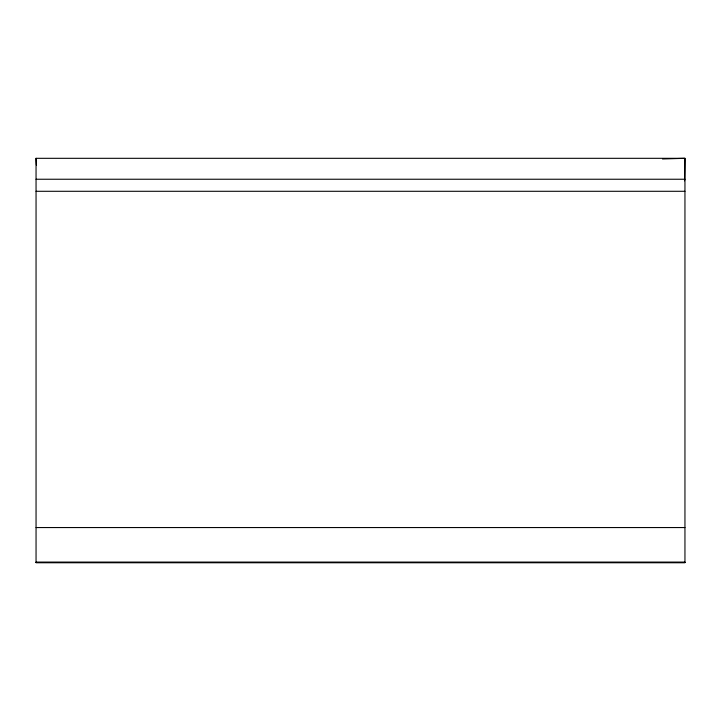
<?xml version="1.0" encoding="UTF-8"?>
<svg xmlns="http://www.w3.org/2000/svg" width="721" height="721" viewBox="0 0 721 721"><rect width="100%" height="100%" fill="white"/><g stroke="black" fill="none" stroke-linecap="round" stroke-linejoin="round"><path stroke-width="1.08" d="M684.59 180.836L684.95 158.314L36.05 158.314L36.05 562.686L684.95 562.686L684.95 158.314L662.482 158.971M36.05 179.241L684.95 179.241M36.05 191.29L684.95 191.29M36.05 527.556L684.95 527.556M36.05 562.092L684.95 562.092M36.05 562.533L684.95 562.533M36.05 158.314L36.401 165.055"/></g></svg>
